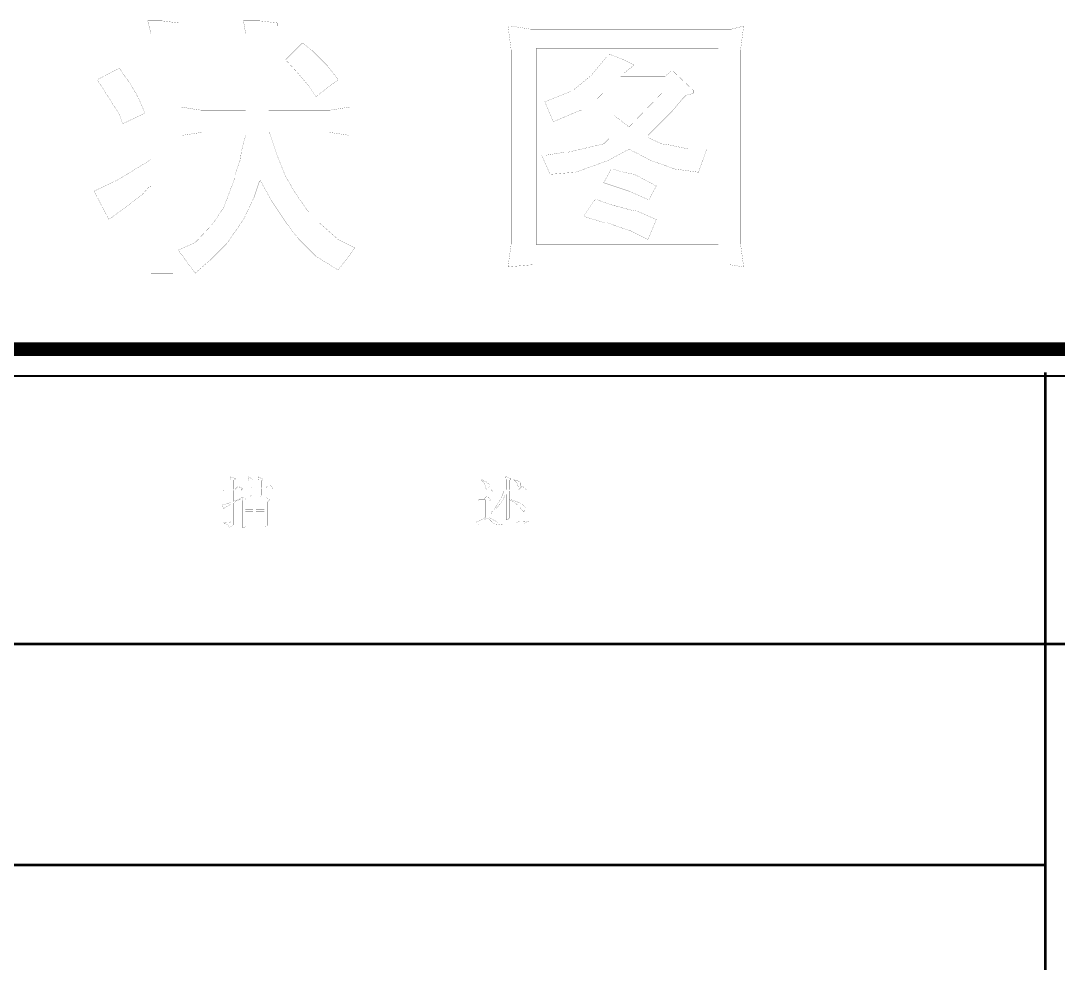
# Model space of a CAD drawing. Extents: x 94 to 452, y -72 to 1042.
# Drawn here: x 322.8 to 400.2, y 971.2 to 1041.5 of the extents above; entities that cross this region are included whole.
import ezdxf

# ---------------------------------------------------------------- set-up
doc = ezdxf.new("R2010")
doc.units = 0
doc.header["$MEASUREMENT"] = 0
doc.layers.add('TREE_LAYER', color=7, linetype='Continuous')

msp = doc.modelspace()

# ---------------------------------------------------------------- linework, layer by layer
at = {"layer": 'TREE_LAYER'}
for points, const_width, elevation in [([(333.326278, 1041.495726), (332.30667, 1041.495726), (332.541964, 1040.554549), (332.541964, 1031.142784), (330.110592, 1029.652588), (328.30667, 1028.789843), (329.40471, 1026.672196), (331.836082, 1028.476118), (332.463533, 1029.182), (332.541964, 1029.103569), (332.541964, 1022.672196), (334.189023, 1022.672196), (334.189023, 1040.476118), (334.58118, 1040.868275), (334.58118, 1041.338863), (333.326278, 1041.495726), (333.326278, 1041.495726)], 0.01, 750), ([(340.620396, 1041.495726), (339.443925, 1041.495726), (339.600788, 1040.554549), (339.600788, 1034.829059), (339.600788, 1034.829059), (336.30667, 1034.829059), (335.757651, 1034.90749), (334.816474, 1035.064353), (334.816474, 1032.946706), (336.385102, 1033.182), (339.600788, 1033.182), (339.600788, 1032.946706), (339.287063, 1031.770235), (339.208631, 1031.142784), (338.816474, 1030.044745), (338.816474, 1029.809451), (337.953729, 1027.534941), (337.090984, 1026.280039), (335.836082, 1024.946706), (334.58118, 1024.397686), (335.836082, 1022.672196), (337.012553, 1023.691804), (338.189023, 1024.868275), (339.443925, 1026.672196), (340.228239, 1028.319255), (340.620396, 1029.495726), (340.698827, 1029.574157), (341.483141, 1028.162392), (342.738043, 1026.280039), (343.522357, 1025.260431), (344.85569, 1023.927098), (346.502749, 1022.90749), (347.757651, 1024.554549), (346.502749, 1025.182), (345.090984, 1026.436902), (344.30667, 1027.221216), (343.365494, 1028.554549), (342.58118, 1029.887882), (341.953729, 1031.45651), (341.40471, 1033.103569), (341.40471, 1033.182), (345.796866, 1033.182), (347.365494, 1032.946706), (347.365494, 1035.064353), (345.875298, 1034.829059), (341.326278, 1034.829059), (341.326278, 1034.829059), (341.326278, 1040.476118), (341.953729, 1041.103569), (341.953729, 1041.338863), (340.620396, 1041.495726), (340.620396, 1041.495726)], 0.01, 750), ([(359.40471, 1041.103569), (359.169415, 1041.103569), (359.40471, 1039.299647), (359.40471, 1024.868275), (359.169415, 1023.142784), (360.973337, 1023.299647), (375.718435, 1023.299647), (376.738043, 1023.142784), (376.502749, 1024.868275), (376.502749, 1039.299647), (376.738043, 1041.103569), (375.796866, 1040.868275), (360.894906, 1040.868275), (359.40471, 1041.103569), (359.40471, 1041.103569)], 0.01, 750), ([(343.836082, 1039.848667), (342.58118, 1038.593765), (343.443925, 1037.652588), (344.385102, 1036.554549), (344.85569, 1035.848667), (346.502749, 1037.103569), (345.718435, 1038.123177), (344.541964, 1039.299647), (343.836082, 1039.848667), (343.836082, 1039.848667)], 0.01, 750), ([(361.287063, 1039.378079), (361.287063, 1039.45651), (374.85569, 1039.45651), (374.85569, 1039.378079), (374.85569, 1024.789843), (374.85569, 1024.789843), (361.287063, 1024.789843), (361.287063, 1024.789843), (361.287063, 1039.378079), (361.287063, 1039.378079)], 0.01, 750), ([(366.777259, 1038.985922), (366.698827, 1038.985922), (366.541964, 1038.829059), (365.365494, 1037.417294), (364.032161, 1036.319255), (363.875298, 1036.240824), (361.914514, 1035.45651), (362.541964, 1033.966314), (364.58118, 1034.829059), (366.698827, 1032.711412), (366.30667, 1032.319255), (363.640004, 1031.691804), (363.40471, 1031.691804), (361.914514, 1031.45651), (361.679219, 1031.45651), (362.30667, 1030.044745), (364.189023, 1030.201608), (366.620396, 1031.064353), (368.189023, 1031.927098), (369.836082, 1031.064353), (371.640004, 1030.436902), (373.365494, 1030.201608), (373.992945, 1031.927098), (372.659612, 1031.927098), (371.169415, 1032.240824), (370.620396, 1032.319255), (369.600788, 1032.789843), (369.600788, 1032.946706), (371.40471, 1034.750628), (372.189023, 1035.691804), (372.424317, 1035.927098), (372.973337, 1036.083961), (372.973337, 1036.319255), (371.483141, 1037.73102), (371.326278, 1037.73102), (370.85569, 1037.338863), (367.561572, 1037.338863), (367.561572, 1037.338863), (367.796866, 1037.574157), (368.58118, 1038.201608), (367.796866, 1038.593765), (366.777259, 1038.985922), (366.777259, 1038.985922)], 0.01, 750), ([(330.189023, 1037.966314), (328.541964, 1037.103569), (330.189023, 1034.515333), (330.424317, 1033.809451), (332.071376, 1034.593765), (332.071376, 1034.672196), (331.600788, 1035.770235), (331.051768, 1036.711412), (330.189023, 1037.966314), (330.189023, 1037.966314)], 0.01, 750), ([(366.228239, 1036.083961), (366.30667, 1036.083961), (370.620396, 1036.083961), (370.620396, 1036.083961), (368.189023, 1033.574157), (367.090984, 1034.436902), (365.836082, 1035.691804), (366.228239, 1036.083961), (366.228239, 1036.083961)], 0.01, 750), ([(367.012553, 1030.436902), (366.85569, 1030.436902), (366.30667, 1029.417294), (368.189023, 1028.789843), (369.600788, 1028.162392), (369.679219, 1028.162392), (370.228239, 1029.182), (370.228239, 1029.182), (368.58118, 1030.044745), (367.796866, 1030.201608), (367.483141, 1030.280039), (367.012553, 1030.436902), (367.012553, 1030.436902)], 0.01, 750), ([(365.757651, 1028.162392), (365.679219, 1028.162392), (365.600788, 1028.083961), (364.816474, 1026.90749), (366.385102, 1026.436902), (366.541964, 1026.436902), (368.345886, 1025.809451), (369.600788, 1025.182), (370.228239, 1026.672196), (368.816474, 1027.299647), (368.345886, 1027.378079), (367.169415, 1027.691804), (367.090984, 1027.691804), (365.757651, 1028.162392), (365.757651, 1028.162392)], 0.01, 750), ([(94.22612, 93.001716), (94.22612, 848.485862), (94.22612, 908.832322), (94.22612, 995.005583), (94.22612, 1005.005583), (94.22612, 1017.005583), (126.22612, 1017.005583), (146.22612, 1017.005583), (186.22612, 1017.005583), (191.22612, 1017.005583), (206.22612, 1017.005583), (211.22612, 1017.005583), (221.22612, 1017.005583), (399.22612, 1017.005583), (409.22612, 1017.005583), (451.22612, 1017.005583), (451.22612, 995.005583), (451.22612, 11.113007)], 1, 2891.008799), ([(449.22612, 11.113007), (449.22612, 995.005583), (449.22612, 995.005583), (449.22612, 1015.005583), (449.22612, 1015.005583), (409.22612, 1015.005583), (409.22612, 1015.005583), (399.22612, 1015.005583), (399.22612, 1015.005583), (221.22612, 1015.005583)], 0.15, 2875.008799), ([(399.22612, 1015.276418), (399.22612, 1015.005583)], 0.2, 0.270835), ([(399.22612, 1015.005583), (399.22612, 995.005583)], 0.2, 20), ([(338.461432, 1007.47949), (338.445746, 1007.47949), (338.445746, 1007.463804), (338.492805, 1007.244196), (338.492805, 1006.569686), (338.477119, 1006.554), (337.771236, 1006.554), (337.896726, 1006.428509), (337.943785, 1006.428509), (337.990844, 1006.475568), (338.477119, 1006.475568), (338.492805, 1006.475568), (338.492805, 1005.581451), (338.461432, 1005.550078), (338.43006, 1005.550078), (337.896726, 1005.393215), (337.818295, 1005.346156), (337.943785, 1005.142235), (337.990844, 1005.142235), (338.116334, 1005.220666), (338.43006, 1005.393215), (338.477119, 1005.424588), (338.492805, 1005.424588), (338.492805, 1004.138313), (338.398687, 1004.044196), (338.163393, 1004.044196), (337.896726, 1004.091255), (337.896726, 1004.044196), (338.116334, 1004.012823), (338.241824, 1003.918706), (338.320256, 1003.840274), (338.367315, 1003.714784), (338.492805, 1003.761843), (338.602609, 1003.840274), (338.696726, 1003.918706), (338.696726, 1005.534392), (338.947707, 1005.691255), (339.198687, 1005.801058), (339.198687, 1005.848117), (339.198687, 1005.848117), (338.775158, 1005.691255), (338.728099, 1005.675568), (338.712413, 1005.659882), (338.696726, 1005.675568), (338.696726, 1006.475568), (338.696726, 1006.475568), (339.324177, 1006.475568), (339.324177, 1006.554), (339.073197, 1006.773607), (339.026138, 1006.773607), (338.822217, 1006.554), (338.696726, 1006.554), (338.696726, 1006.569686), (338.696726, 1007.228509), (338.822217, 1007.306941), (338.822217, 1007.354), (338.461432, 1007.47949), (338.461432, 1007.47949)], 0.01, 11), ([(339.794766, 1007.47949), (339.779079, 1007.47949), (339.779079, 1007.448117), (339.826138, 1007.197137), (339.826138, 1006.695176), (339.826138, 1006.67949), (339.277119, 1006.67949), (339.402609, 1006.554), (339.449668, 1006.554), (339.496726, 1006.601058), (339.826138, 1006.601058), (339.826138, 1006.601058), (339.826138, 1006.020666), (339.920256, 1006.020666), (339.983001, 1006.052039), (340.03006, 1006.099098), (340.03006, 1006.601058), (340.045746, 1006.601058), (340.579079, 1006.601058), (340.579079, 1006.601058), (340.579079, 1006.020666), (340.673197, 1006.020666), (340.735942, 1006.052039), (340.783001, 1006.099098), (340.783001, 1006.601058), (340.798687, 1006.601058), (341.63006, 1006.601058), (341.63006, 1006.67949), (341.379079, 1006.899098), (341.332021, 1006.899098), (341.128099, 1006.67949), (340.798687, 1006.67949), (340.783001, 1006.695176), (340.783001, 1007.181451), (340.877119, 1007.275568), (340.877119, 1007.306941), (340.547707, 1007.47949), (340.532021, 1007.47949), (340.532021, 1007.448117), (340.579079, 1007.197137), (340.579079, 1006.695176), (340.579079, 1006.67949), (340.045746, 1006.67949), (340.03006, 1006.695176), (340.03006, 1007.181451), (340.124177, 1007.275568), (340.124177, 1007.306941), (339.794766, 1007.47949), (339.794766, 1007.47949)], 0.01, 11), ([(357.241824, 1007.275568), (357.147707, 1007.275568), (357.320256, 1007.103019), (357.445746, 1006.899098), (357.492805, 1006.726549), (357.524177, 1006.601058), (357.571236, 1006.554), (357.618295, 1006.554), (357.712413, 1006.648117), (357.775158, 1006.757921), (357.775158, 1006.852039), (357.775158, 1006.867725), (357.696726, 1006.977529), (357.68104, 1006.993215), (357.539864, 1007.103019), (357.241824, 1007.275568), (357.241824, 1007.275568)], 0.01, 11), ([(358.998687, 1007.526549), (358.998687, 1007.526549), (358.998687, 1007.495176), (359.03006, 1007.244196), (359.03006, 1006.522627), (359.03006, 1006.522627), (357.900648, 1006.522627), (358.026138, 1006.397137), (358.073197, 1006.397137), (358.120256, 1006.428509), (358.841824, 1006.428509), (358.857511, 1006.428509), (358.747707, 1006.099098), (358.528099, 1005.675568), (358.120256, 1005.048117), (357.869275, 1004.765764), (357.869275, 1004.718706), (357.979079, 1004.797137), (358.261432, 1005.07949), (358.575158, 1005.471647), (358.826138, 1005.848117), (358.951628, 1006.099098), (359.03006, 1006.177529), (359.03006, 1006.177529), (359.03006, 1004.295176), (359.124177, 1004.295176), (359.202609, 1004.342235), (359.249668, 1004.389294), (359.249668, 1005.769686), (359.249668, 1005.785372), (359.626138, 1005.597137), (359.908491, 1005.346156), (360.049668, 1005.20498), (360.284962, 1004.922627), (360.379079, 1004.922627), (360.457511, 1005.048117), (360.457511, 1005.173607), (360.379079, 1005.299098), (360.128099, 1005.518706), (360.065354, 1005.534392), (359.814373, 1005.628509), (359.688883, 1005.675568), (359.422217, 1005.769686), (359.390844, 1005.769686), (359.28104, 1005.785372), (359.249668, 1005.801058), (359.249668, 1005.801058), (359.249668, 1006.428509), (359.249668, 1006.428509), (360.535942, 1006.428509), (360.535942, 1006.522627), (360.253589, 1006.773607), (360.20653, 1006.773607), (359.95555, 1006.522627), (359.249668, 1006.522627), (359.249668, 1006.522627), (359.249668, 1007.181451), (359.375158, 1007.306941), (359.375158, 1007.354), (359.15555, 1007.432431), (358.998687, 1007.526549), (358.998687, 1007.526549)], 0.01, 11), ([(359.594766, 1007.275568), (359.579079, 1007.275568), (359.720256, 1007.134392), (359.877119, 1006.93047), (359.908491, 1006.773607), (359.95555, 1006.726549), (360.033981, 1006.726549), (360.128099, 1006.852039), (360.128099, 1007.024588), (359.986923, 1007.150078), (359.751628, 1007.228509), (359.688883, 1007.244196), (359.594766, 1007.275568), (359.594766, 1007.275568)], 0.01, 11), ([(339.324177, 1005.973607), (339.324177, 1005.973607), (339.324177, 1005.942235), (339.371236, 1005.691255), (339.371236, 1003.667725), (339.465354, 1003.683411), (339.528099, 1003.714784), (339.575158, 1003.761843), (339.575158, 1004.044196), (339.575158, 1004.044196), (340.986923, 1004.044196), (341.002609, 1004.044196), (341.002609, 1003.761843), (341.049668, 1003.761843), (341.159472, 1003.793215), (341.20653, 1003.840274), (341.20653, 1005.597137), (341.363393, 1005.706941), (341.379079, 1005.722627), (341.379079, 1005.769686), (341.128099, 1005.973607), (341.08104, 1005.973607), (340.908491, 1005.801058), (339.653589, 1005.801058), (339.324177, 1005.973607), (339.324177, 1005.973607)], 0.01, 11), ([(339.60653, 1005.722627), (339.622217, 1005.722627), (340.15555, 1005.722627), (340.15555, 1005.722627), (340.15555, 1005.016745), (340.15555, 1005.016745), (339.575158, 1005.016745), (339.575158, 1005.016745), (339.575158, 1005.675568), (339.60653, 1005.722627), (339.60653, 1005.722627)], 0.01, 11), ([(340.375158, 1005.722627), (340.375158, 1005.722627), (340.986923, 1005.722627), (341.002609, 1005.722627), (341.002609, 1005.016745), (340.986923, 1005.016745), (340.375158, 1005.016745), (340.375158, 1005.016745), (340.375158, 1005.722627), (340.375158, 1005.722627)], 0.01, 11), ([(357.618295, 1006.020666), (357.571236, 1006.020666), (357.398687, 1005.848117), (356.771236, 1005.848117), (356.896726, 1005.722627), (356.943785, 1005.722627), (356.990844, 1005.769686), (357.477119, 1005.769686), (357.492805, 1005.754), (357.492805, 1004.467725), (357.320256, 1004.342235), (357.273197, 1004.326549), (356.959472, 1004.169686), (356.943785, 1004.169686), (356.818295, 1004.138313), (356.818295, 1004.091255), (356.943785, 1003.965764), (356.990844, 1003.887333), (357.022217, 1003.887333), (357.022217, 1003.918706), (357.367315, 1004.263804), (357.571236, 1004.389294), (357.618295, 1004.389294), (357.822217, 1004.263804), (357.963393, 1004.122627), (358.198687, 1003.965764), (358.669275, 1003.903019), (358.826138, 1003.887333), (360.332021, 1003.887333), (360.332021, 1003.918706), (360.457511, 1004.059882), (360.583001, 1004.138313), (360.708491, 1004.138313), (360.708491, 1004.169686), (360.645746, 1004.169686), (360.645746, 1004.169686), (360.222217, 1004.138313), (360.143785, 1004.138313), (360.049668, 1004.138313), (359.783001, 1004.091255), (358.402609, 1004.091255), (357.712413, 1004.467725), (357.696726, 1004.467725), (357.696726, 1005.644196), (357.853589, 1005.754), (357.869275, 1005.769686), (357.869275, 1005.801058), (357.618295, 1006.020666), (357.618295, 1006.020666)], 0.01, 11), ([(339.575158, 1004.922627), (339.575158, 1004.922627), (340.15555, 1004.922627), (340.15555, 1004.922627), (340.15555, 1004.138313), (340.15555, 1004.138313), (339.575158, 1004.138313), (339.575158, 1004.138313), (339.575158, 1004.922627), (339.575158, 1004.922627)], 0.01, 11), ([(340.375158, 1004.922627), (340.375158, 1004.922627), (340.986923, 1004.922627), (341.002609, 1004.922627), (341.002609, 1004.138313), (340.986923, 1004.138313), (340.375158, 1004.138313), (340.375158, 1004.138313), (340.375158, 1004.922627), (340.375158, 1004.922627)], 0.01, 11), ([(221.22612, 995.005583), (399.22612, 995.005583)], 0.2, 178), ([(399.22612, 995.005583), (409.22612, 995.005583)], 0.2, 10), ([(399.22612, 995.005583), (399.22612, 978.527106)], 0.2, 16.478477), ([(221.22612, 978.527106), (399.22612, 978.527106)], 0.2, 178), ([(399.22612, 978.527106), (399.22612, 938.833945)], 0.2, 39.693161)]:
    msp.add_lwpolyline(points, dxfattribs=dict(at, const_width=const_width, elevation=elevation))

doc.saveas('drawing.dxf')
